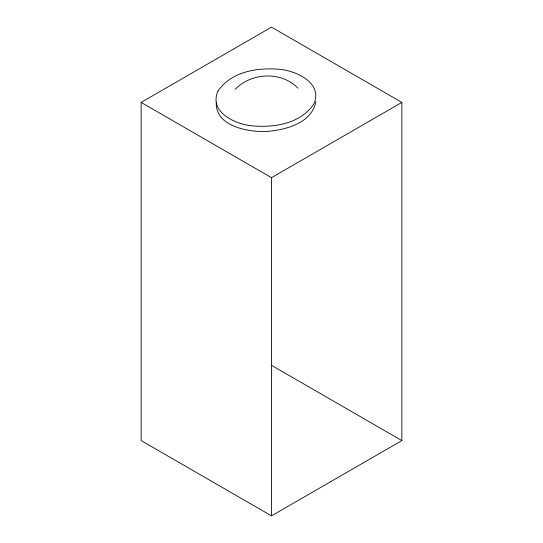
<?xml version="1.0" encoding="UTF-8"?>
<svg xmlns="http://www.w3.org/2000/svg" width="543" height="543" viewBox="0 0 543 543"><rect width="100%" height="100%" fill="white"/><g stroke="black" fill="none" stroke-linecap="round" stroke-linejoin="round"><path stroke-width="0.81" d="M216.277 102.24C215.035 125.732 246.067 131.582 264.122 131.616C283.738 130.429 311.336 124.245 315.945 101.69M235.133 89.446C251.26 72.362 281.552 71.031 298.073 88.265M141.139 102.41L271.5 27.15L401.861 102.41L401.861 440.59L271.5 515.85L141.139 440.59L141.139 102.41L271.5 177.676L401.861 102.41M271.5 365.324L401.861 440.59M271.5 177.167L271.5 515.85M218.008 91.095C208.607 111.79 234.719 123.953 251.226 125.759C273.421 127.951 300.442 123.967 313.779 104.073C323.18 83.378 297.069 71.214 280.561 69.409C258.366 67.217 231.352 71.201 218.008 91.095"/></g></svg>
